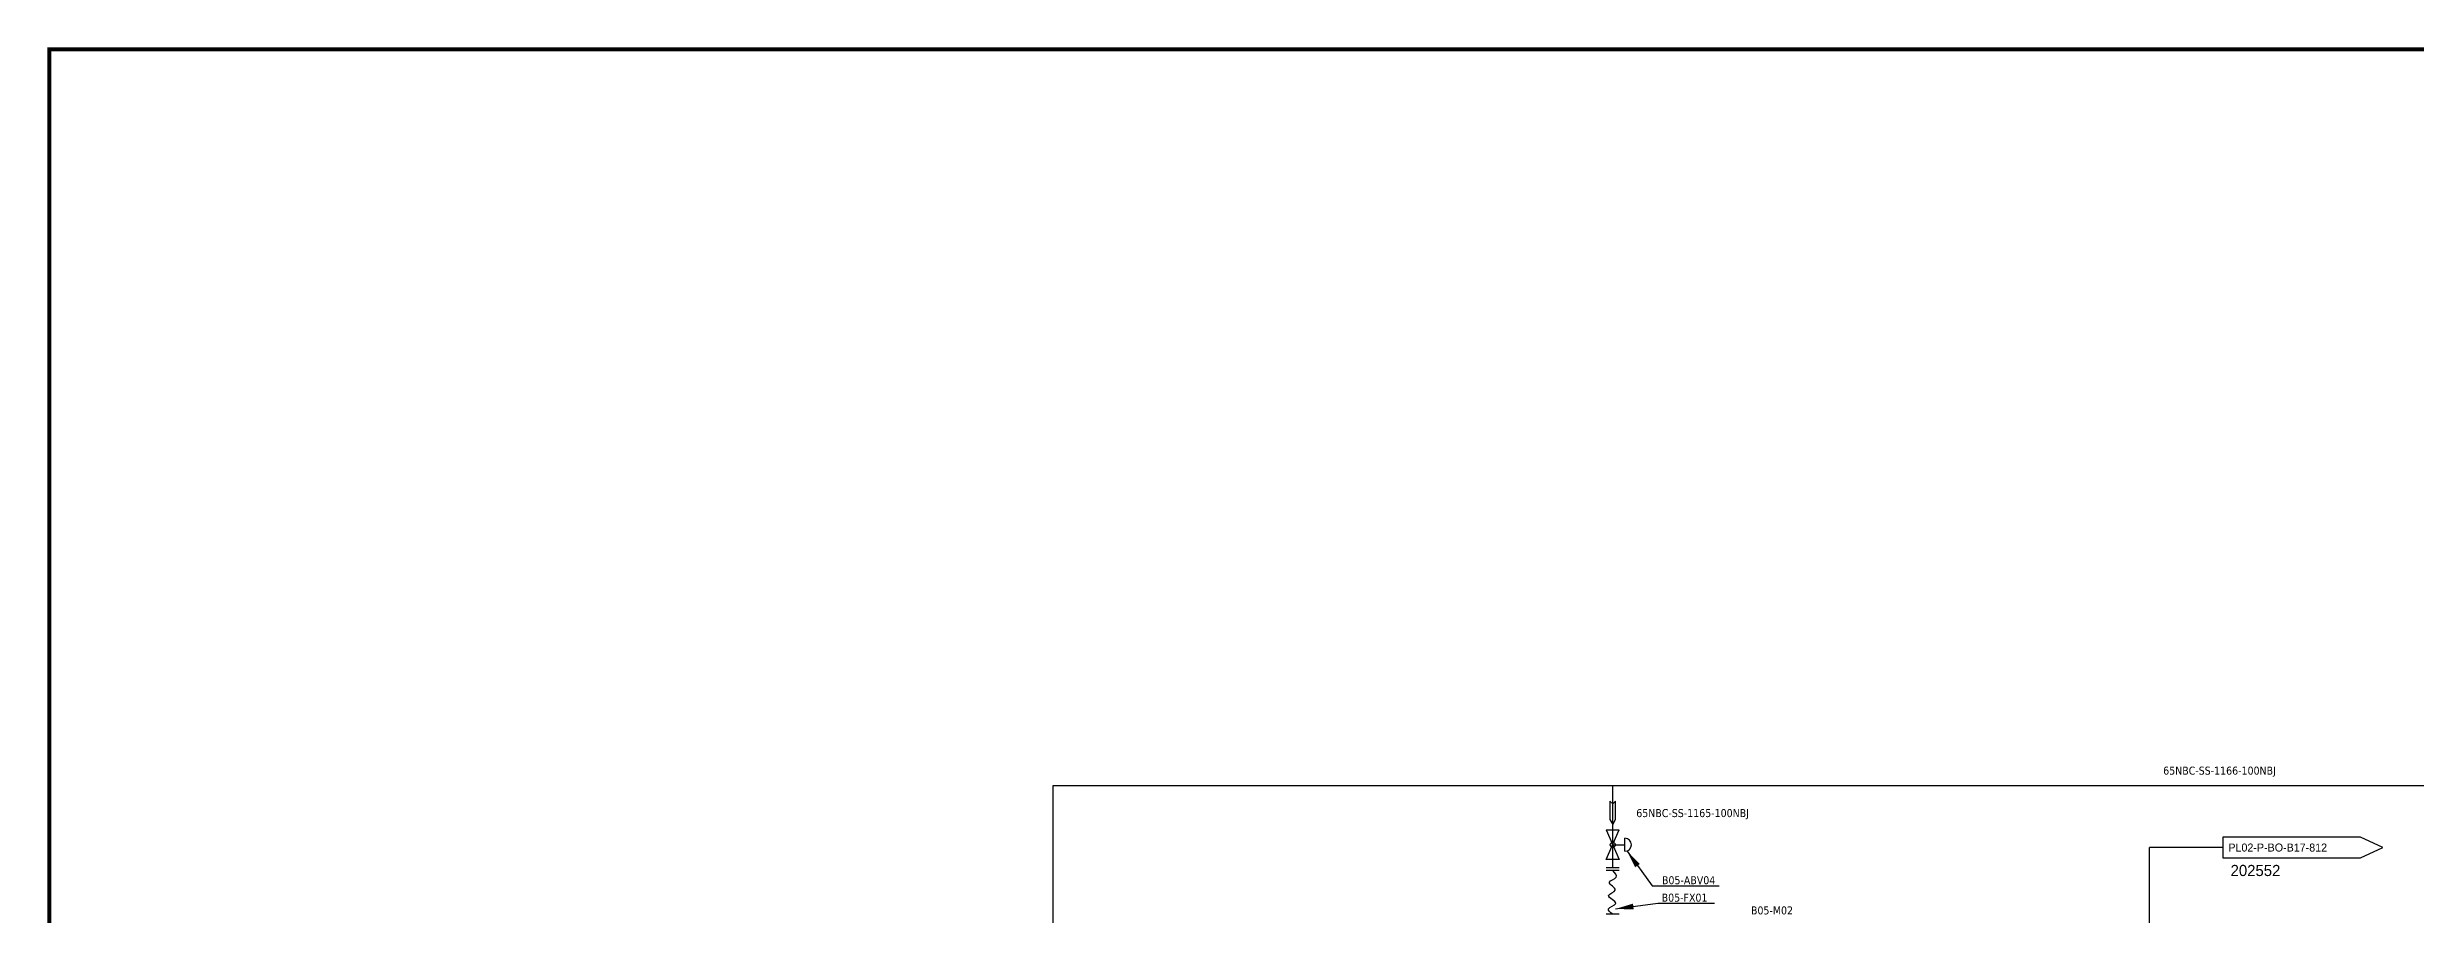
# Model space of a CAD drawing. Header units: millimetres. Extents: x -6314 to 11113, y -129 to 3675.
# Drawn here: x -6314 to -3009, y 2286 to 3495 of the extents above; entities that cross this region are included whole.
import ezdxf

# ---------------------------------------------------------------- set-up
doc = ezdxf.new("R2010")
doc.units = ezdxf.units.MM
doc.layers.add('HW LINE', color=1, linetype='Continuous')
doc.layers.add('Reference', color=6, linetype='Continuous')
doc.layers.add('TITLE TEXT', color=7, linetype='Continuous', lineweight=20)
doc.dimstyles.new('ISO-25', dxfattribs={"dimtxt": 2.5, "dimasz": 2.5, "dimexe": 1.25, "dimexo": 0.625, "dimtad": 1, "dimtxsty": 'Standard', "dimcen": 2.5, "dimadec": 0, "dimazin": 0, "dimtfac": 1, "dimtmove": 0, "dimatfit": 3, "dimfxl": 1, "dimarcsym": 0})

msp = doc.modelspace()

# ---------------------------------------------------------------- linework, layer by layer
for p, q in [((-4910.6, 2465.9), (-2413.7, 2465.9)), ((-4129.8, 2350.9), (-4129.8, 2465.9)), ((-3380.7, 1184.9), (-3380.7, 2379.2))]:
    msp.add_line(p, q)
at = {"linetype": 'Continuous', "lineweight": -3}
for p, q in [((-4139, 2362.2), (-4120.7, 2403.8)), ((-4139, 2403.8), (-4120.7, 2362.2)), ((-4139, 2403.8), (-4120.7, 2403.8)), ((-4129.8, 2383), (-4112.9, 2383)), ((-4112.9, 2373.9), (-4112.9, 2392.1)), ((-4120.7, 2362.2), (-4139, 2362.2)), ((-4120.7, 2350.9), (-4139, 2350.9)), ((-4120.7, 2347.1), (-4139, 2347.1)), ((-4120.7, 2286), (-4139, 2286))]:
    msp.add_line(p, q, dxfattribs=at)
for points in [[(-4910.6, 784.1), (-4910.6, 2465.9), (-4910.6, 2465.9)], [(-3278.5, 2379.2), (-3380.7, 2379.2), (-3380.7, 2379.2)]]:
    msp.add_lwpolyline(points)
msp.add_circle((-4129.8, 2383), 3.45)
msp.add_arc((-4112.9, 2383), 9.1, 270, 90, dxfattribs=at)
msp.add_spline([(-4129.8, 2286), (-4135.8, 2293.5), (-4125.6, 2301), (-4135.6, 2312.3), (-4126.4, 2319.6), (-4134.5, 2330.6), (-4124.9, 2337.7), (-4129.8, 2347.1)], degree=3)
at = {"layer": 'HW LINE'}
msp.add_lwpolyline([(-4133.9, 2418.2), (-4129.8, 2411.3), (-4125.8, 2418.2), (-4125.8, 2443.6), (-4129.8, 2440.1), (-4133.9, 2443.6), (-4133.9, 2418.2)], close=True, dxfattribs=at)
at = {"layer": 'Reference'}
msp.add_lwpolyline([(-3086.1, 2393.8), (-3278.5, 2393.8), (-3278.5, 2364.6), (-3086.1, 2364.6), (-3055.3, 2379.2)], close=True, dxfattribs=at)
at = {"layer": 'TITLE TEXT', "ltscale": 5, "const_width": 5.38}
msp.add_lwpolyline([(-1195.5, 3492.8), (-1195.5, -125.9), (-6311.5, -125.9), (-6311.5, 3492.8)], close=True, dxfattribs=at)

# ---------------------------------------------------------------- texts
at = {"char_height": 11.166}
for s, insert, width, attachment_point in [('\\pxt9;{\\fTahoma|b0|i0|c0|p34;65NBC-SS-1166-100NBJ}', (-3204.4, 2492), 635.627, 3), ('\\pxt9;{\\fTahoma|b0|i0|c0|p34;65NBC-SS-1165-100NBJ}', (-3939.7, 2432.8), 635.627, 3), ('{\\fTahoma|b0|i0|c0|p34;B05-FX01}', (-4061.5, 2314.8), 777.184, 1), ('{\\fTahoma|b0|i0|c0|p34;B05-ABV04}', (-3986.7, 2339.1), 777.184, 3), ('{\\fTahoma|b0|i0|c0|p34;B05-M02}', (-3878.2, 2297), 777.184, 3)]:
    msp.add_mtext(s, dxfattribs=dict(at, insert=insert, width=width, attachment_point=attachment_point))
at = {"insert": (-3270.7, 2384.7), "char_height": 11.166, "attachment_point": 1}
msp.add_mtext_dynamic_manual_height_columns('PL02-P-BO-B17-812', width=282.315, gutter_width=8.96, heights=[0], dxfattribs=at)
at = {"layer": 'Reference', "insert": (-3267.6, 2354.9), "char_height": 15.57, "attachment_point": 1}
msp.add_mtext_dynamic_manual_height_columns('202552', width=393.671, gutter_width=12.5, heights=[0], dxfattribs=at)

# ---------------------------------------------------------------- leaders
at = {"linetype": 'Continuous', "lineweight": -3}
for points in [[(-4109.8, 2374.2), (-4075, 2325.6), (-3981.3, 2325.6)], [(-4125.8, 2293.5), (-4066.9, 2301.3), (-3987.8, 2301.3)]]:
    msp.add_leader(points, dimstyle='ISO-25', override={"dimscale": 10, "dimtad": 0}, dxfattribs=at)

doc.saveas('drawing.dxf')
